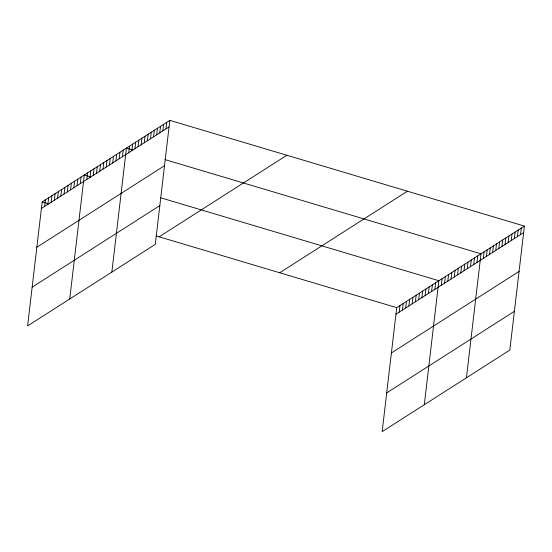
<?xml version="1.0" encoding="UTF-8"?>
<svg xmlns="http://www.w3.org/2000/svg" width="552" height="552" viewBox="0 0 552 552"><rect width="100%" height="100%" fill="white"/><g stroke="black" fill="none" stroke-linecap="round" stroke-linejoin="round"><path stroke-width="0.83" d="M169.837 120.364L42.166 201.928L27.6 325.915L155.271 244.35L169.837 120.364L524.4 226.085L509.834 350.072L382.163 431.636L396.729 307.65L524.4 226.085M44.636 206.427L45.409 199.858M47.872 204.357L48.645 197.788M51.115 202.287L51.888 195.718M54.358 200.217L55.131 193.648M57.601 198.147L58.367 191.578M60.837 196.077L61.61 189.508M64.08 194.007L64.853 187.432M67.323 191.937L68.096 185.362M70.559 189.867L71.332 183.292M73.802 187.79L74.575 181.222M77.045 185.72L77.818 179.152M80.281 183.65L81.054 177.082M69.731 298.998L84.297 175.012L90.452 176.847M86.767 179.51L87.54 172.942M90.01 177.44L90.776 170.872M93.247 175.37L94.019 168.802M96.49 173.3L97.262 166.732M99.733 171.23L100.498 164.662M102.969 169.16L103.741 162.585M106.212 167.09L106.984 160.515M109.455 165.02L110.227 158.445M112.691 162.95L113.464 156.375M115.934 160.873L116.707 154.305M119.177 158.803L119.95 152.235M122.42 156.733L123.186 150.165M111.863 272.081L126.429 148.095L132.59 149.93M128.761 152.683L129.527 146.114M131.859 150.703L132.632 144.134M134.957 148.723L135.73 142.154M138.062 146.742L138.835 140.173M141.16 144.762L141.933 138.186M144.258 142.782L145.031 136.206M147.363 140.801L148.136 134.226M150.461 138.814L151.234 132.245M153.566 136.834L154.332 130.265M156.665 134.854L157.437 128.285M159.763 132.873L160.535 126.305M162.868 130.893L163.633 124.324M165.966 128.913L166.738 122.344M399.199 312.149L399.965 305.58M402.436 310.079L403.208 303.51M405.679 308.009L406.451 301.44M408.922 305.939L409.694 299.37M412.158 303.869L412.93 297.3M415.401 301.799L416.173 295.223M418.644 299.729L419.416 293.153M421.88 297.659L422.653 291.083M425.123 295.589L425.896 289.013M428.366 293.512L429.139 286.943M431.609 291.442L432.375 284.873M434.845 289.372L435.618 282.803M424.295 404.719L438.861 280.733L160.508 197.733M441.331 285.232L442.097 278.663M444.567 283.162L445.34 276.593M447.81 281.092L448.583 274.523M451.053 279.022L451.826 272.453M454.289 276.952L455.062 270.383M457.532 274.882L458.305 268.306M460.775 272.812L461.548 266.236M464.018 270.742L464.784 264.166M467.254 268.665L468.027 262.096M470.497 266.595L471.27 260.026M473.74 264.525L474.506 257.957M476.976 262.455L477.749 255.886M466.426 377.803L480.992 253.816L164.917 159.569M483.317 258.405L484.09 251.836M486.422 256.425L487.195 249.856M489.52 254.444L490.293 247.876M492.619 252.464L493.391 245.895M495.724 250.484L496.496 243.908M498.822 248.503L499.594 241.928M501.927 246.523L502.693 239.947M505.025 244.536L505.798 237.967M508.123 242.556L508.896 235.987M511.228 240.575L512.001 234.007M514.326 238.595L515.099 232.026M517.424 236.615L518.197 230.046M520.529 234.635L521.302 228.066M41.393 208.497L169.064 126.932M36.839 247.248L164.517 165.683M32.154 287.171L159.825 205.599M159.169 236.815L286.847 155.25M279.719 272.764L407.397 191.192M395.957 314.219L523.627 232.654M391.402 352.969L519.073 271.405M386.711 392.893L514.388 311.321M42.166 201.928L48.321 203.764M156.092 235.897L396.729 307.65"/></g></svg>
